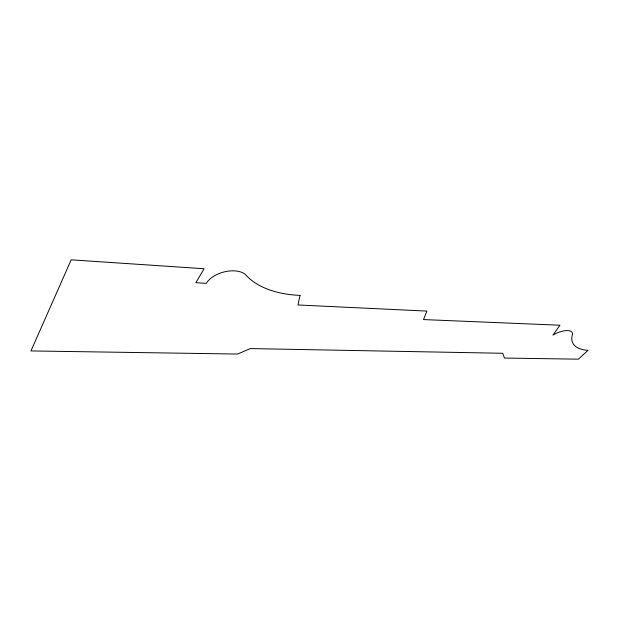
<?xml version="1.0" encoding="UTF-8"?>
<svg xmlns="http://www.w3.org/2000/svg" width="619" height="619" viewBox="0 0 619 619"><rect width="100%" height="100%" fill="white"/><g stroke="black" fill="none" stroke-linecap="round" stroke-linejoin="round"><path stroke-width="0.93" d="M300.037 295.387L297.932 304.966L426.909 311.094L423.489 319.574L559.947 325.223L552.976 335.057A14.802 6.128 -24.7 0 1 567.584 330.577A14.802 6.128 -24.7 0 1 572.103 335.699A57.691 23.166 -26.1 0 0 588.05 350.339L578.386 359.167L504.423 358.053L502.775 353.279L250.424 348.582L237.518 354.045L30.95 350.934L71.17 259.833L204.084 268.731L195.859 282.728L206.367 283.34A22.021 12.31 -15.3 0 1 225.997 271.524A22.021 12.31 -15.3 0 1 246.254 275.447A113.115 65.769 -20.6 0 0 300.037 295.387"/></g></svg>
